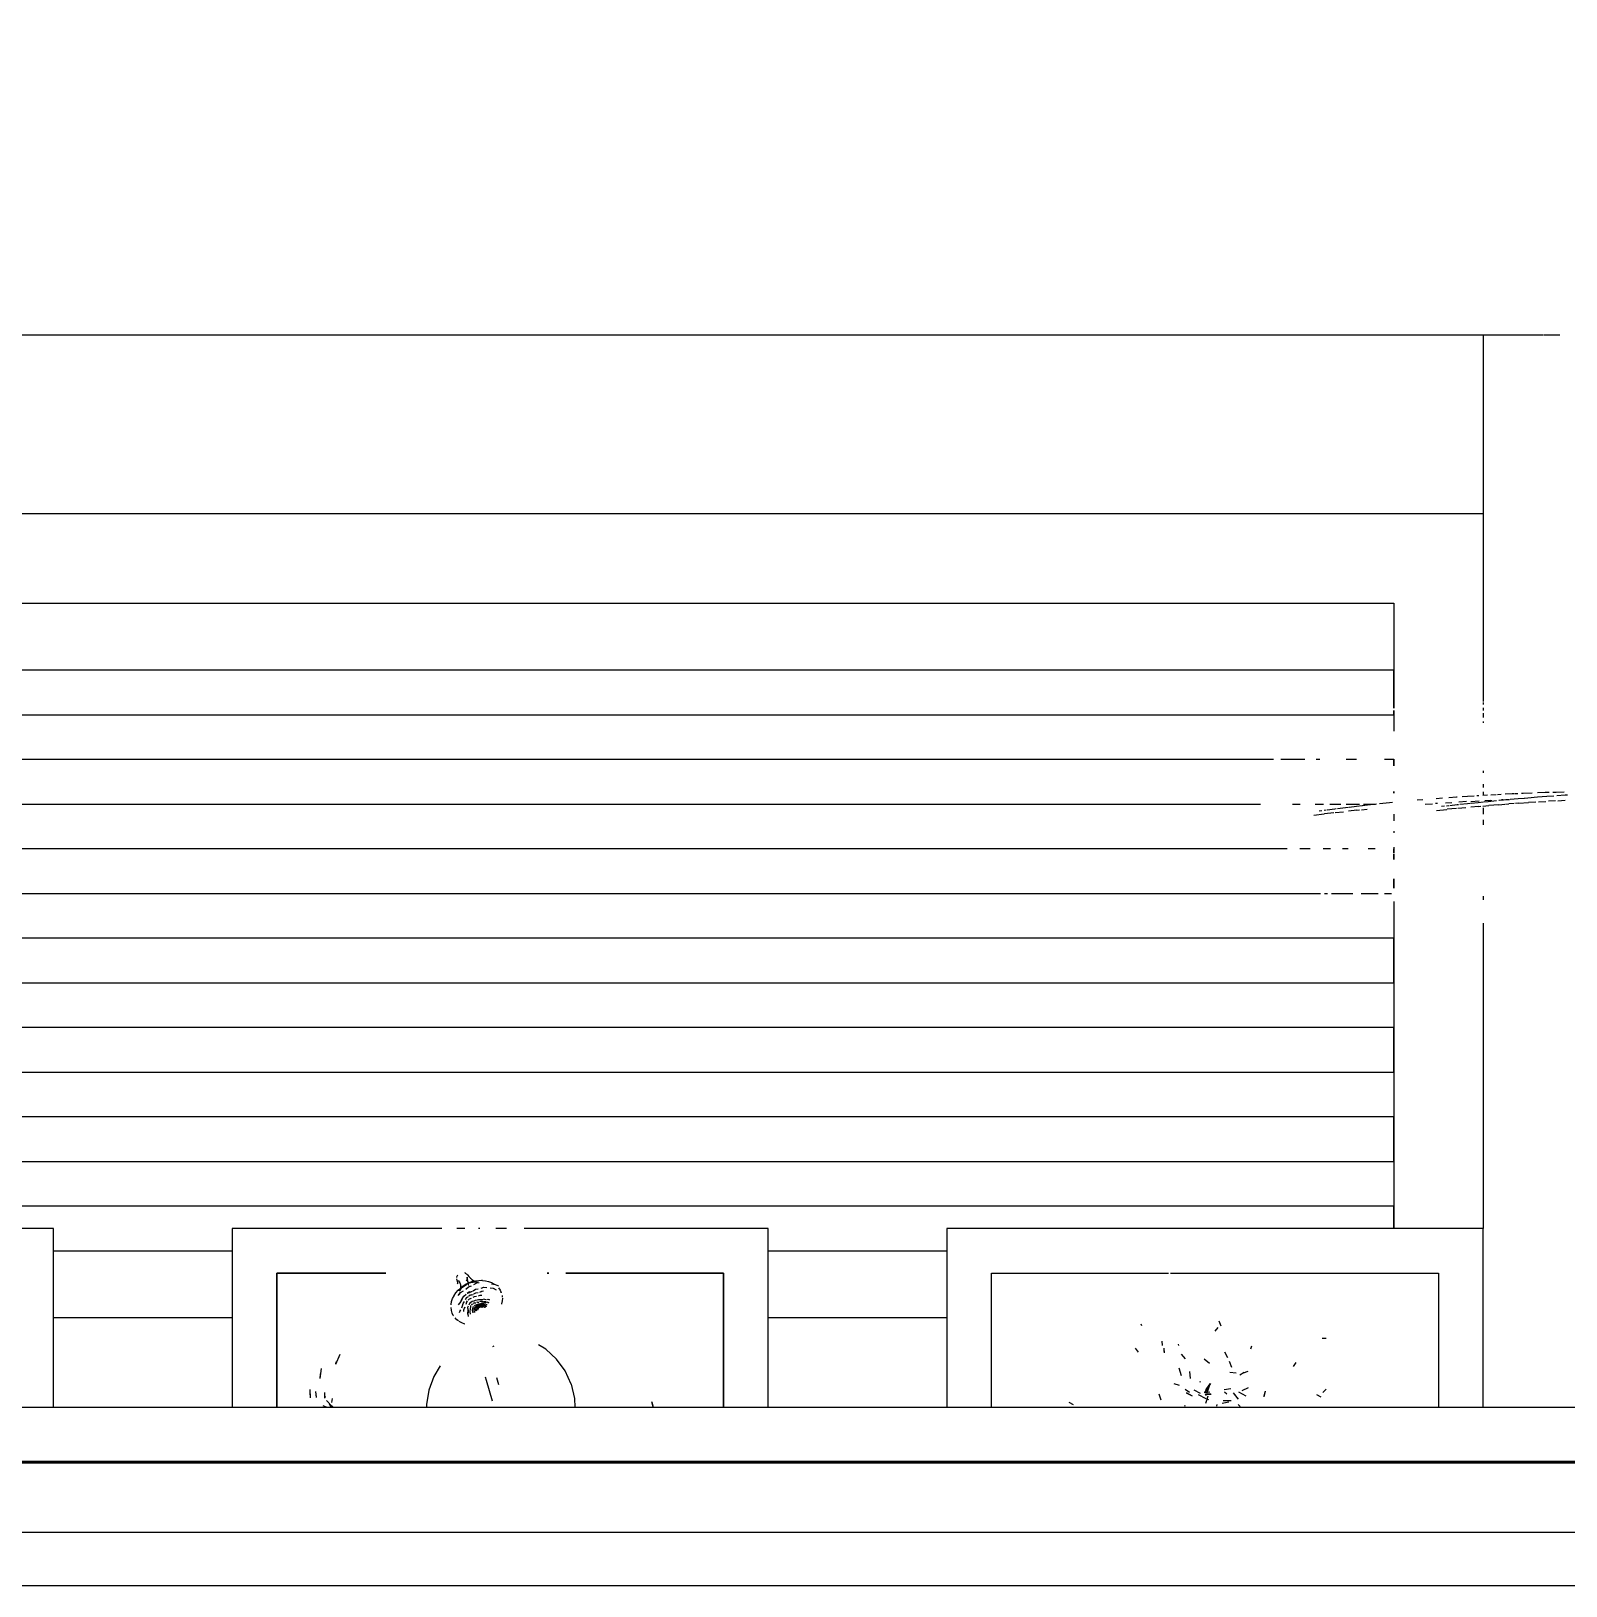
# Model space of a CAD drawing. Header units: millimetres. Extents: x -67152 to -48359, y -6192 to 21191.
# Drawn here: x -58129 to -57270, y 533 to 1403 of the extents above; entities that cross this region are included whole.
import ezdxf

# ---------------------------------------------------------------- set-up
doc = ezdxf.new("R2010")
doc.units = ezdxf.units.MM
for name, color, linetype, lineweight in [('A-ANNO-DIMS', 211, 'Continuous', 9), ('A-ANNO-DIMS-50', 211, 'Continuous', 9), ('G-IMPT', 8, 'Continuous', 9), ('I-FURN', 30, 'Continuous', 9), ('Q-SPCQ', 91, 'Continuous', 9)]:
    doc.layers.add(name, color=color, linetype=linetype, lineweight=lineweight)
doc.styles.add('Trebuchet MS_1', font='trebuc.ttf', dxfattribs={"width": 0.8, "height": 112.5})
doc.dimstyles.new('Linear_-_2_25mm_Trebuchet_MS', dxfattribs={"dimscale": 304.8, "dimtxt": 115.981977, "dimasz": 0.164042, "dimexe": 0.246063, "dimexo": 0.246063, "dimgap": 0.049213, "dimtad": 1, "dimdec": 0, "dimzin": 0, "dimdsep": 46, "dimtxsty": 'Trebuchet MS_1', "dimblk1": 'OBLIQUE', "dimblk2": 'OBLIQUE', "dimsah": 1, "dimcen": 0.09, "dimdle": 0.164042, "dimazin": 0, "dimtfac": 1, "dimtdec": 4, "dimtix": 1, "dimtmove": 0, "dimatfit": 3, "dimfxl": 1, "dimtvp": 1, "dimtolj": 1, "dimtzin": 0, "dimarcsym": 2})

# ---------------------------------------------------------------- blocks, each defined once
blk = doc.blocks.new('2017_EN_Awning_Llaza_Complet-PRO - Frontal-3576117-Nivel 1 Oficinas')
at = {"layer": 'Q-SPCQ'}
for p, q in [((2883.92, 95.02), (-2883.92, 95.02)), ((-2883.92, 94.88), (2883.92, 94.88)), ((2883.92, 94.04), (-2883.92, 94.04)), ((-2883.92, 55.37), (2883.92, 55.37))]:
    blk.add_line(p, q, dxfattribs=at)
blk = doc.blocks.new('LR2371_Conjunto_Estar_Externo_932 - vegetacao_00010_dwg-3557121-Nivel 1 Oficinas')
at = {"layer": 'G-IMPT'}
for p, q in [((-65.97, 8.62), (-65.62, 6.26)), ((-65.62, 6.26), (-65.96, 8.62)), ((-32.51, 0), (-32.13, 3.87)), ((-31.88, -6.34), (-32.51, 0)), ((-31.88, -6.34), (-30.04, -12.44)), ((3.15, -3.84), (3.81, -8.42)), ((30.04, -12.44), (31.88, -6.34)), ((31.88, -6.34), (32, -5.15)), ((-30.04, -12.44), (-27.03, -18.06)), ((-0.54, -10.41), (-0.07, -13.6)), ((3.81, -8.42), (4.51, -13.09)), ((4.51, -13.09), (4.73, -14.5)), ((27.03, -18.06), (30.04, -12.44)), ((72.64, -12.9), (72.12, -14.58)), ((72.51, -10.97), (73.59, -12.39)), ((73.98, -13.03), (73.28, -11.34)), ((73.29, -11.35), (73.74, -12.41)), ((73.98, -13.03), (74.8, -14.09)), ((76.68, -12.22), (75.35, -11.42)), ((-27.03, -18.06), (-22.99, -22.99)), ((23.66, -22.17), (27.03, -18.06)), ((75.44, -15.2), (75.13, -17.73)), ((75.2, -15.91), (75.35, -15.45)), ((79.07, -16.06), (78.87, -16.73)), ((79.07, -16.06), (78.92, -18.73)), ((81.56, -16.24), (81.21, -19.84)), ((81.56, -16.24), (81.38, -18.53)), ((-22.99, -22.99), (-20.17, -25.31)), ((76.19, -24.08), (75.06, -28.27)), ((76.19, -24.08), (75.83, -26.1)), ((-0.8, -27.45), (-0.22, -27.29)), ((68.68, -29.22), (66.17, -33.39)), ((68.68, -29.22), (68.26, -30.3)), ((10.48, -38.81), (10.42, -38.78)), ((10.48, -38.81), (11.65, -39.43)), ((11.65, -39.43), (12.68, -40.18)), ((13.01, -40.5), (13.57, -41.05)), ((-7.37, -47.72), (-7.15, -46.53)), ((-7.14, -46.49), (-6.72, -45.28)), ((-6.72, -45.28), (-6.69, -45.21)), ((-1.44, -46.54), (-1.1, -46.66)), ((-0.77, -46.76), (-1.1, -46.66)), ((0, -47.12), (-0.68, -46.81)), ((-0.68, -46.81), (-0.36, -46.94)), ((0.09, -46.07), (-0.44, -45.87)), ((-0.21, -45.17), (-0.03, -45.27)), ((0.5, -47.01), (-0.07, -46.86)), ((0.36, -46.97), (-0.07, -46.86)), ((0.19, -45.37), (-0.03, -45.27)), ((0, -47.12), (1.04, -47.28)), ((0.09, -46.07), (0.83, -46.25)), ((0.19, -45.37), (0.59, -45.57)), ((0.68, -45.67), (0.27, -45.42)), ((0.27, -45.42), (0.44, -45.52)), ((0.68, -45.18), (0.36, -44.98)), ((0.88, -47.11), (0.5, -47.01)), ((0.84, -45.68), (0.59, -45.57)), ((0.94, -46.32), (0.62, -46.19)), ((0.68, -44.66), (0.79, -44.75)), ((0.68, -45.18), (1.17, -45.38)), ((0.68, -45.67), (1.23, -45.92)), ((0.93, -44.83), (0.79, -44.75)), ((1.17, -46.3), (0.83, -46.25)), ((1.31, -47.31), (0.85, -47.19)), ((0.94, -46.32), (1.62, -46.47)), ((1.24, -45.41), (1.04, -45.31)), ((1.46, -47.32), (1.04, -47.28)), ((1.23, -45.06), (1.09, -44.95)), ((1.37, -45.44), (1.17, -45.38)), ((1.23, -45.06), (1.59, -45.27)), ((1.56, -46), (1.23, -45.92)), ((1.24, -45.41), (1.66, -45.6)), ((1.31, -47.31), (2.26, -47.51)), ((1.43, -44.86), (1.76, -45.04)), ((1.88, -47.34), (1.46, -47.32)), ((1.93, -46.07), (1.56, -46)), ((1.84, -45.33), (1.59, -45.27)), ((1.62, -46.47), (1.98, -46.47)), ((1.9, -45.61), (1.66, -45.6)), ((2.01, -46.11), (1.69, -46)), ((1.76, -45.04), (1.88, -45.13)), ((2.07, -45.4), (1.84, -45.33)), ((2.08, -45.42), (1.87, -45.34)), ((2.07, -45.4), (1.87, -45.34)), ((2.02, -45.16), (1.88, -45.13)), ((2.1, -45.64), (1.88, -45.61)), ((1.88, -45.61), (2.2, -45.7)), ((2.1, -45.64), (1.9, -45.61)), ((1.98, -46.47), (2.48, -46.59)), ((2.19, -46.15), (2.01, -46.11)), ((2.02, -45.16), (2.2, -45.24)), ((2.23, -45.46), (2.08, -45.42)), ((2.59, -46.15), (2.19, -46.15)), ((2.47, -45.22), (2.2, -45.24)), ((2.35, -45.7), (2.2, -45.7)), ((2.41, -45.04), (2.22, -44.99)), ((2.48, -45.48), (2.23, -45.46)), ((2.26, -47.51), (2.76, -47.45)), ((2.47, -45.22), (2.35, -45.23)), ((2.35, -45.23), (2.55, -45.27)), ((2.56, -45.69), (2.35, -45.7)), ((2.66, -45.5), (2.48, -45.48)), ((2.48, -46.59), (2.86, -46.52)), ((2.75, -45.21), (2.55, -45.27)), ((2.56, -45.69), (2.78, -45.71)), ((2.87, -46.17), (2.59, -46.15)), ((2.92, -45.46), (2.66, -45.5)), ((2.71, -45.22), (2.98, -45.19)), ((2.82, -45.71), (2.78, -45.71)), ((3.02, -45.66), (2.82, -45.71)), ((2.86, -46.52), (3.37, -46.56)), ((3.25, -46.09), (2.87, -46.17)), ((3.09, -45.45), (2.92, -45.46)), ((2.96, -45.18), (2.98, -45.19)), ((3.16, -45.08), (2.98, -45.19)), ((3.02, -45.66), (3.49, -45.61)), ((3.59, -47.53), (3.03, -47.46)), ((3.32, -45.37), (3.09, -45.45)), ((3.52, -46.07), (3.25, -46.09)), ((3.31, -45.03), (3.42, -44.91)), ((3.64, -45.27), (3.32, -45.37)), ((3.37, -46.56), (3.74, -46.42)), ((3.42, -44.91), (3.57, -44.81)), ((3.8, -45.48), (3.49, -45.61)), ((3.52, -46.07), (3.66, -46.05)), ((3.74, -44.51), (3.57, -44.81)), ((3.59, -47.53), (4.1, -47.36)), ((3.74, -44.51), (3.64, -44.67)), ((3.64, -44.67), (3.75, -44.55)), ((3.87, -45.13), (3.64, -45.27)), ((4.1, -45.89), (3.66, -46.05)), ((3.74, -46.42), (4.25, -46.41)), ((3.92, -44.19), (3.75, -44.55)), ((4.03, -45.45), (3.8, -45.48)), ((4.03, -45.08), (3.87, -45.13)), ((3.87, -45.95), (4.1, -45.89)), ((4.09, -45.91), (3.87, -45.95)), ((4.16, -44.89), (4.03, -45.08)), ((4.03, -45.45), (4.21, -45.31)), ((4.09, -45.91), (4.41, -45.86)), ((4.26, -44.81), (4.16, -44.89)), ((4.21, -45.31), (4.43, -45.23)), ((4.25, -46.41), (4.59, -46.25)), ((4.44, -44.48), (4.26, -44.81)), ((4.95, -47.34), (4.36, -47.33)), ((4.75, -45.64), (4.41, -45.86)), ((4.43, -45.23), (4.54, -45.06)), ((4.47, -44.18), (4.44, -44.48)), ((4.53, -44.07), (4.49, -44.19)), ((4.53, -44.07), (4.54, -43.74)), ((4.54, -45.06), (4.68, -44.94)), ((4.59, -46.25), (5.04, -46.19)), ((4.91, -44.57), (4.68, -44.94)), ((4.99, -45.55), (4.75, -45.64)), ((4.93, -44.38), (4.91, -44.57)), ((4.95, -47.34), (5.42, -47.12)), ((5.01, -44.11), (4.97, -44.25)), ((5.16, -45.25), (4.99, -45.55)), ((5.01, -44.11), (5.04, -43.71)), ((5.04, -46.19), (5.3, -45.96)), ((5.29, -45.11), (5.16, -45.25)), ((5.53, -44.52), (5.29, -45.11)), ((5.73, -45.7), (5.47, -45.84)), ((5.53, -44.26), (5.53, -44.52)), ((5.58, -43.81), (5.55, -43.22)), ((5.58, -43.81), (5.55, -44.01)), ((6.15, -46.93), (5.65, -47.05)), ((5.93, -45.16), (5.73, -45.7)), ((5.98, -45.1), (5.87, -45.3)), ((6.03, -44.83), (5.93, -45.16)), ((6.3, -44.3), (5.98, -45.1)), ((6.15, -46.93), (6.45, -46.54)), ((6.28, -43.47), (6.26, -43.73)), ((6.28, -43.47), (6.29, -43.1)), ((6.28, -43.61), (6.3, -44.3)), ((6.47, -47.7), (7.17, -47.36)), ((6.92, -46.12), (6.61, -46.39)), ((6.92, -46.12), (7, -45.63)), ((7.11, -45.11), (7.04, -45.45)), ((7.4, -43.73), (7.11, -45.11)), ((7.17, -47.36), (7.51, -46.77)), ((7.31, -42.73), (7.4, -43.73)), ((8.03, -45.96), (7.73, -46.41)), ((8.16, -44.54), (8.03, -45.96)), ((8.16, -44.54), (8.06, -45.3)), ((8.49, -42.85), (8.09, -44.66)), ((8.09, -44.66), (8.37, -43.32)), ((8.46, -48.03), (8.86, -47.19)), ((8.49, -42.85), (8.54, -41.9)), ((9.98, -45), (9.34, -46.13)), ((9.34, -46.13), (9.56, -45.7)), ((10.36, -46.87), (9.95, -47.72)), ((10.09, -44.26), (9.98, -45)), ((10.78, -46), (10.36, -46.87)), ((11.86, -44.49), (11.33, -45.18)), ((12.09, -44.11), (11.86, -44.49)), ((13.57, -41.05), (14.3, -42.03)), ((14.88, -43.19), (14.85, -43.1)), ((14.88, -43.19), (15.25, -44.32)), ((15.25, -44.32), (15.42, -45.51)), ((15.42, -45.56), (15.4, -46.73)), ((-7.4, -48.94), (-7.38, -48.16)), ((-7.25, -50.13), (-7.22, -50.22)), ((-6.87, -51.36), (-7.22, -50.22)), ((-6.33, -52.44), (-6.87, -51.36)), ((-5.03, -54.05), (-6.42, -53.21)), ((-3.95, -52.53), (-5.23, -51.69)), ((-3.51, -54.53), (-5.03, -54.05)), ((-2.72, -52.93), (-3.95, -52.53)), ((-0.98, -48.09), (-1.71, -47.76)), ((-1.71, -47.76), (-1.37, -47.83)), ((-0.06, -53.54), (-1.29, -53.29)), ((-0.55, -48.09), (-0.98, -48.09)), ((0.36, -48.33), (-0.15, -48.17)), ((1.18, -53.38), (-0.06, -53.54)), ((1.02, -51.92), (0.35, -51.95)), ((0.36, -48.33), (1.62, -48.29)), ((1.97, -51.73), (0.99, -51.92)), ((1.97, -51.73), (1.02, -51.92)), ((2.02, -50.3), (1.27, -50.23)), ((1.98, -48.35), (1.36, -48.25)), ((1.62, -48.29), (2.19, -48.27)), ((1.98, -48.35), (2.99, -48.45)), ((2.78, -50.17), (2.02, -50.3)), ((3.76, -53.2), (2.57, -53.26)), ((3.77, -51.64), (2.78, -51.65)), ((2.99, -48.45), (3.6, -48.31)), ((3.6, -48.31), (4.47, -48.35)), ((4.52, -50.1), (3.69, -50.1)), ((4.87, -52.7), (3.76, -53.2)), ((4.65, -51.3), (3.77, -51.64)), ((4.47, -48.35), (5.09, -48.15)), ((5.24, -49.87), (4.52, -50.1)), ((6.34, -50.99), (4.96, -51.02)), ((6.02, -51), (4.96, -51.02)), ((5.09, -48.15), (5.94, -48.08)), ((7.27, -52.01), (5.19, -52.51)), ((6.45, -52.39), (5.19, -52.51)), ((6.34, -50.99), (5.41, -51.14)), ((5.94, -48.08), (6.47, -47.7)), ((6.85, -49.4), (5.97, -49.55)), ((6.82, -49.4), (5.97, -49.55)), ((6.34, -50.99), (6.02, -51)), ((6.85, -49.4), (6.1, -49.65)), ((7.27, -52.01), (6.13, -52.29)), ((6.34, -50.99), (6.95, -50.62)), ((6.45, -52.39), (7.58, -51.87)), ((7.9, -53.86), (6.6, -54.71)), ((6.85, -49.4), (6.82, -49.4)), ((6.85, -49.4), (7.5, -48.86)), ((8.07, -50.12), (7.13, -50.54)), ((8.46, -48.03), (7.82, -48.6)), ((8.07, -50.12), (8.76, -49.25)), ((9.15, -50.92), (8.09, -51.59)), ((10.34, -52.65), (9, -53.27)), ((10.08, -49.92), (9.15, -50.92)), ((9.97, -54.27), (9.15, -54.87)), ((9.95, -47.72), (9.25, -48.61)), ((10.19, -54.01), (9.56, -54.59)), ((9.56, -54.59), (9.97, -54.27)), ((10.27, -53.93), (9.89, -55.08)), ((10.04, -54.43), (10.55, -53.49)), ((10.27, -53.93), (10.04, -54.43)), ((10.08, -49.92), (10.67, -49.16)), ((11.32, -53.78), (10.15, -54.62)), ((10.73, -53.37), (10.18, -54.06)), ((10.55, -53.49), (10.18, -54.06)), ((10.73, -53.37), (10.19, -54.01)), ((11.22, -48.26), (10.34, -49.25)), ((11.52, -51.56), (10.34, -52.65)), ((11.52, -51.56), (10.56, -52.23)), ((12, -47.54), (11.22, -48.26)), ((12, -47.54), (11.29, -48.12)), ((12.36, -52.83), (11.32, -53.78)), ((13.26, -51.8), (12.36, -52.83)), ((13.39, -51.64), (13.26, -51.8)), ((14.16, -50.51), (13.39, -51.64)), ((14.75, -49.33), (14.16, -50.51)), ((15.15, -48.11), (14.75, -49.33)), ((15.19, -47.97), (15.15, -48.11)), ((-4.74, -54.31), (-4.62, -54.41)), ((-3.59, -55.17), (-4.62, -54.41)), ((-2.43, -55.79), (-3.59, -55.17)), ((-1.16, -56.28), (-2.43, -55.79)), ((0.2, -56.61), (-1.16, -56.28)), ((0.2, -56.61), (0.38, -56.66)), ((1.77, -56.82), (0.38, -56.66)), ((2.79, -55.9), (1.72, -55.95)), ((3.21, -56.84), (1.77, -56.82)), ((2.96, -56.33), (2.16, -56.12)), ((3.04, -56.35), (2.16, -56.12)), ((3.42, -56.56), (2.41, -56.1)), ((3.04, -56.35), (2.41, -56.1)), ((4.13, -55.32), (2.79, -55.9)), ((3.42, -56.56), (2.95, -56.29)), ((2.95, -56.29), (4.02, -56.97)), ((3.8, -56.43), (2.96, -56.33)), ((4.67, -56.69), (3.21, -56.84)), ((3.8, -56.43), (3.25, -56.42)), ((4.26, -56.44), (3.25, -56.42)), ((4.7, -57.6), (3.68, -56.71)), ((4.02, -56.97), (3.68, -56.71)), ((5.29, -56.34), (4.26, -56.44)), ((4.7, -57.6), (4.46, -57.34)), ((5.33, -58.41), (4.46, -57.34)), ((4.67, -56.69), (6.11, -56.39)), ((5.33, -58.41), (5.15, -58.15)), ((6.6, -54.71), (5.24, -54.98)), ((5.29, -56.34), (6.31, -56.13)), ((5.83, -59.17), (5.33, -58.41)), ((6, -59.41), (5.83, -59.17)), ((6.32, -59.93), (5.83, -59.17)), ((6.11, -56.39), (7.52, -55.94)), ((6.31, -56.13), (7.3, -55.81)), ((6.32, -55.22), (6.5, -57.01)), ((6.49, -60.17), (6.32, -59.93)), ((6.5, -57.01), (6.48, -56.71)), ((6.5, -57.01), (6.58, -58.33)), ((6.5, -57.01), (6.57, -58.03)), ((6.57, -58.03), (6.53, -58.84)), ((6.53, -58.84), (6.55, -58.54)), ((6.58, -58.33), (6.57, -58.03)), ((6.84, -57.7), (6.67, -57.97)), ((6.67, -57.97), (6.84, -57.72)), ((7.01, -60.74), (6.68, -60.4)), ((6.84, -57.72), (7.04, -57.49)), ((7.23, -60.94), (7.01, -60.74)), ((7.04, -57.49), (7.27, -57.3)), ((7.49, -61.11), (7.23, -60.94)), ((8.26, -55.39), (7.3, -55.81)), ((8.88, -55.35), (7.52, -55.94)), ((9.15, -54.87), (8.26, -55.39)), ((10.15, -54.62), (8.88, -55.35)), ((9.96, -56.58), (9.87, -55.23)), ((9.87, -55.23), (9.87, -55.58)), ((10.01, -54.66), (9.89, -55.08)), ((9.91, -56.27), (10.2, -57.42)), ((9.91, -56.27), (9.96, -56.58)), ((10.29, -57.51), (9.98, -57.2)), ((9.98, -57.2), (10.17, -57.42)), ((10.11, -57.14), (10.2, -57.42)), ((10.11, -57.14), (10.46, -57.93)), ((10.17, -57.42), (10.34, -57.67)), ((10.65, -60.27), (10.46, -60.53)), ((10.82, -60.01), (10.65, -60.27)), ((10.95, -59.75), (10.82, -60.01)), ((11.05, -59.46), (10.95, -59.75)), ((11.07, -56.42), (11.09, -56.71)), ((11.17, -58.05), (11.09, -56.71)), ((11.17, -58.05), (11.13, -58.87))]:
    blk.add_line(p, q, dxfattribs=at)
blk = doc.blocks.new('LR2371_Conjunto_Estar_Externo_932 - RM-palem_elek_dwg-3557110-Nivel 1 Oficinas')
at = {"layer": 'G-IMPT'}
for p, q in [((-1875, -73.4), (-1846.9, -76.8)), ((-1853.3, -85.1), (-1861, -84)), ((-1820.9, -79.9), (-1846.3, -76.9)), ((-1817.3, -80.3), (-1794.4, -82.8)), ((-1758.5, -86.7), (-1780.8, -84.3)), ((-1841.9, -86.6), (-1847.2, -85.9)), ((-1818.2, -89.7), (-1838.6, -87)), ((-1814.1, -90.2), (-1818.2, -89.7)), ((-1789, -93.3), (-1810.7, -90.6)), ((-1781.4, -94.2), (-1789, -93.3)), ((-1759.6, -96.8), (-1779.2, -94.5)), ((-1744.3, -98.5), (-1759.6, -96.8)), ((-1758.5, -86.7), (-1751.5, -87.4)), ((-1745.9, -88), (-1730.8, -89.5)), ((-1729.9, -100.2), (-1743.1, -98.7)), ((-1705.5, -102.8), (-1729.9, -100.2)), ((-1670.2, -106.5), (-1697.3, -103.7)), ((-1662, -107.3), (-1670.2, -106.5)), ((-1579.6, -115), (-1595, -113.6)), ((-1572.8, -103), (-1553.2, -104.4)), ((-1539.3, -105.3), (-1545, -104.9)), ((-1526.1, -119.3), (-1543.4, -117.9)), ((-1542.6, -86.3), (-1514.4, -89.1)), ((-1521.1, -97.5), (-1528.8, -96.7)), ((-1517.6, -106.7), (-1500.4, -107.8)), ((-1508.8, -98.9), (-1514.9, -98.2)), ((-1488.6, -91.5), (-1513.7, -89.2)), ((-1488.5, -122.1), (-1508.7, -120.6)), ((-1486.3, -101.3), (-1506.4, -99.1)), ((-1486.2, -122.3), (-1488.5, -122.1)), ((-1482.3, -101.7), (-1486.3, -101.3)), ((-1485, -91.9), (-1462.7, -93.9)), ((-1461.4, -110), (-1481.5, -108.9)), ((-1457.9, -104.3), (-1478.9, -102.1)), ((-1458.1, -124.2), (-1473, -123.2)), ((-1440.5, -125.3), (-1458.1, -124.2)), ((-1450.6, -105), (-1457.9, -104.3)), ((-1428.5, -97), (-1449.7, -95.1)), ((-1449.5, -110.7), (-1426.4, -111.9)), ((-1429.8, -107.1), (-1448.5, -105.2)), ((-1427.8, -126.1), (-1432.8, -125.8)), ((-1415.5, -108.6), (-1429.8, -107.1)), ((-1428.5, -97), (-1421.9, -97.5)), ((-1416.6, -98), (-1400.7, -99.3)), ((-1402.1, -109.9), (-1414.4, -108.7)), ((-1396, -113.3), (-1411.3, -112.5)), ((-1379.6, -112), (-1402.1, -109.9)), ((-1373.2, -101.6), (-1400.7, -99.3)), ((-1396, -113.3), (-1392.4, -113.4)), ((-1373.5, -114.2), (-1365.8, -114.5)), ((-1373.2, -101.6), (-1357.4, -102.8)), ((-1347.6, -115), (-1372, -112.7)), ((-1361.5, -114.7), (-1365.8, -114.5)), ((-1355.7, -103), (-1346.1, -103.7)), ((-1347.6, -115.2), (-1354.5, -114.9)), ((-1344.4, -115.3), (-1347.6, -115)), ((-1331.5, -104.8), (-1346.1, -103.7)), ((-1320.9, -117.4), (-1342.9, -115.4)), ((-1319.3, -105.7), (-1328.4, -105)), ((-1304.7, -118.8), (-1320.9, -117.4)), ((-1319.3, -105.7), (-1293, -107.6)), ((-1294.6, -119.6), (-1303.5, -118.9)), ((-1268.7, -121.8), (-1294.6, -119.6)), ((-1273.4, -108.9), (-1293, -107.6)), ((-1243.2, -123.8), (-1268.7, -121.8)), ((-1265.9, -109.4), (-1245.9, -110.7)), ((-1224.1, -125.2), (-1243.2, -123.8)), ((-1219.6, -112.3), (-1239, -111.1)), ((-1193.7, -127.4), (-1216.4, -125.8)), ((-1213, -112.6), (-1193.6, -113.7)), ((-1404, -127.5), (-1417, -126.7)), ((-1380.3, -128.8), (-1395, -128)), ((-1367.3, -129.5), (-1377.4, -128.9)), ((-1337.2, -131), (-1356.5, -130)), ((-1331.1, -131.2), (-1337.2, -131)), ((-1321.4, -131.6), (-1328.9, -131.3)), ((-1307.2, -132.3), (-1311.9, -132)), ((-1282.6, -133.2), (-1307.2, -132.3)), ((-1247.6, -134.4), (-1268.6, -133.7)), ((-1237, -134.7), (-1247.6, -134.4)), ((-1218.2, -135.2), (-1226.7, -135)), ((-1196.1, -135.7), (-1218.2, -135.2)), ((-1187, -127.8), (-1193.7, -127.4))]:
    blk.add_line(p, q, dxfattribs=at)
blk = doc.blocks.new('LR2371_Conjunto_Estar_Externo_932 - LR2371_Conjunto_Estar_Externo_932-3557151-Nivel 1 Oficinas')
at = {"layer": 'G-IMPT'}
for p, q in [((687.81, -10.08), (689.75, -8.23)), ((690.62, -5.72), (693.07, -6.87)), ((722.57, -5.9), (721.73, -8.92)), ((722.43, -6.57), (721.73, -8.92)), ((732.67, -6.22), (736.6, -8.42)), ((736.97, -1.5), (735.98, -0.5)), ((736.92, -4.51), (739.66, -8)), ((737.06, -4.69), (739.74, -8.1)), ((740.89, -3.61), (745.51, -3.55)), ((742.36, -2.79), (746.06, -2.1)), ((743.47, -7.24), (744.65, -8.49)), ((748.97, -1.46), (749.2, -0.69)), ((755.27, -7.13), (752.07, -7.37)), ((755.36, -7.44), (752.26, -7.44)), ((756.15, -8.23), (752.82, -8.67)), ((754.34, -8.05), (752.84, -12.52)), ((753.46, -4.1), (754, -4.41)), ((755.16, -2.31), (753.76, -6.33)), ((755.55, -8.43), (753.83, -10.8)), ((753.91, -10.93), (755.55, -8.43)), ((754.74, -6.56), (755.36, -7.44)), ((759.4, -7.05), (755.1, -4.97)), ((755.55, -8.43), (755.46, -8.77)), ((761.87, -9.77), (758.41, -7.86)), ((766.19, -8.27), (762.73, -6.35)), ((766.22, -8.04), (762.73, -6.35)), ((764.34, -8.2), (766.76, -9.88)), ((766.79, -0.5), (766.99, -1.06)), ((780.15, -3.99), (781.23, -7.25)), ((831.75, -2.79), (829.35, -1.58)), ((734.87, -9.44), (731.33, -11)), ((741.25, -10.29), (744.9, -9.76)), ((752.49, -13.34), (754.9, -9.99)), ((754.71, -10.26), (752.55, -13.24)), ((754.9, -9.99), (752.71, -13.02)), ((755.22, -9.41), (752.96, -12.53)), ((753.27, -12.29), (755.22, -9.41)), ((753.72, -10.6), (755.46, -8.77)), ((753.85, -10.83), (755.46, -8.77)), ((758.16, -13.91), (758.24, -14.46)), ((763.71, -16.13), (764.06, -19.96)), ((773.1, -13.26), (770.1, -12.32)), ((706.18, -22.73), (704.51, -24.95)), ((731.62, -20.08), (734.28, -19.07)), ((736.16, -18.11), (733.65, -19.62)), ((738.23, -18.98), (741.64, -19.43)), ((740.55, -22.25), (741.89, -25.55)), ((756.03, -27.08), (753.15, -24.7)), ((768.68, -17.63), (770.09, -21.78)), ((729.99, -32.75), (729.36, -34.3)), ((742.77, -27.73), (744.58, -30.74)), ((769.03, -29.76), (766.8, -27.08)), ((770.23, -34.56), (770.49, -35.26)), ((778.74, -31.69), (778.42, -30.4)), ((778.73, -33.15), (778.42, -30.4)), ((779.33, -34.52), (779.61, -37.03)), ((792.84, -30.74), (794.52, -33.08)), ((687.86, -38.43), (690.14, -38.51)), ((749.97, -42.49), (748.29, -44.63)), ((747.93, -48.35), (746.72, -45.65)), ((791.51, -46.71), (791.14, -45.77))]:
    blk.add_line(p, q, dxfattribs=at)
at = {"layer": 'I-FURN'}
for p, q in [((0, 100), (2700, 100)), ((2700, 0), (0, 0)), ((600, 0), (600, -100)), ((625, -75), (625, 0)), ((900, -100), (900, 0)), ((1000, 0), (1000, -100)), ((1400, 0), (1400, -100)), ((875, 0), (875, -75)), ((1025, -75), (1025, 0)), ((1025, 0), (1025, -75)), ((1275, 0), (1275, -75)), ((1275, -75), (1275, 0)), ((1300, -100), (1300, 0)), ((900, -50), (1000, -50)), ((1300, -50), (1400, -50)), ((774.93, -75), (625, -75)), ((875, -75), (776.12, -75)), ((1113.26, -75), (1025, -75)), ((1025, -75), (1113.26, -75)), ((1123.77, -75), (1122.81, -75)), ((1122.81, -75), (1123.77, -75)), ((1275, -75), (1214.06, -75)), ((1214.06, -75), (1275, -75)), ((1000, -87.5), (900, -87.5)), ((1400, -87.5), (1300, -87.5)), ((600, -270.94), (600, -100)), ((600, -100), (900, -100)), ((650, -268.1), (650, -100)), ((650, -100), (650, -112.5)), ((1000, -100), (1136.52, -100)), ((1146.44, -100), (1152.5, -100)), ((1161.33, -100), (1162.14, -100)), ((1169.8, -100), (1174.2, -100)), ((1182.69, -100), (1300, -100)), ((1400, -100), (1527.28, -100)), ((650, -112.5), (2050, -112.5)), ((2050, -137.5), (650, -137.5)), ((650, -137.5), (650, -162.5)), ((650, -162.5), (2050, -162.5)), ((2050, -187.5), (650, -187.5)), ((650, -187.5), (650, -212.5)), ((650, -212.5), (2050, -212.5)), ((2050, -237.5), (650, -237.5)), ((650, -237.5), (650, -262.5)), ((650, -262.5), (2050, -262.5)), ((650, -283.05), (650, -268.4)), ((600, -285.97), (600, -283.96)), ((650, -295.83), (650, -290.56)), ((650, -290.56), (650, -295.83)), ((655.09, -287.5), (651.29, -287.5)), ((668.15, -287.5), (658.8, -287.5)), ((684.77, -287.5), (672.95, -287.5)), ((688.78, -287.5), (687.03, -287.5)), ((2009, -287.5), (691, -287.5)), ((650, -309.5), (650, -306.59)), ((650, -306.59), (650, -309.5)), ((650, -313.37), (650, -310.1)), ((650, -310.1), (650, -312.5)), ((660.32, -312.5), (664.35, -312.5)), ((675.55, -312.5), (678.69, -312.5)), ((685.45, -312.5), (689.42, -312.5)), ((696.7, -312.5), (702.51, -312.5)), ((709.62, -312.5), (1990.38, -312.5)), ((650, -322.33), (650, -321.4)), ((600, -328.79), (600, -325.89)), ((650, -331.85), (650, -328.27)), ((600, -335.53), (600, -331.96)), ((666.92, -337.5), (660.12, -337.5)), ((676.71, -337.5), (669.22, -337.5)), ((685.82, -337.5), (679.57, -337.5)), ((693.92, -337.5), (689.29, -337.5)), ((706.62, -337.5), (702.36, -337.5)), ((1975.44, -337.5), (724.56, -337.5)), ((600, -344.47), (600, -342.4)), ((600, -348.65), (600, -346.79)), ((650, -344.61), (650, -343.77)), ((650, -343.77), (650, -344.61)), ((600, -356.16), (600, -355.06)), ((650, -362.66), (650, -358.92)), ((650, -358.92), (650, -362.5)), ((650, -362.5), (655.22, -362.5)), ((670.78, -362.5), (676.53, -362.5)), ((691.4, -362.5), (693.41, -362.5)), ((699.76, -362.5), (713.26, -362.5)), ((717.33, -362.5), (1982.67, -362.5)), ((650, -389.99), (650, -378.3)), ((600, -383.77), (600, -382.98)), ((600, -388.42), (600, -385.98)), ((600, -391.5), (600, -389.96)), ((2050, -387.5), (650, -387.5)), ((650, -387.5), (650, -389.99)), ((650, -450), (650, -391.25)), ((650, -391.25), (650, -412.5)), ((600, -394.34), (600, -393.27)), ((600, -600), (600, -395.08)), ((650, -412.5), (2050, -412.5)), ((2050, -450), (650, -450)), ((600, -500), (2100, -500)), ((557.12, -600), (566.27, -600)), ((566.55, -600), (600, -600)), ((600, -600), (2100, -600))]:
    blk.add_line(p, q, dxfattribs=at)
at = {"xscale": 1.282051282051282, "yscale": 1.282051282051282, "zscale": 1.282051282051282, "rotation": 7.999999999999615}
blk.add_blockref('LR2371_Conjunto_Estar_Externo_932 - vegetacao_00010_dwg-3557121-Nivel 1 Oficinas', (1149.64, 0.83), dxfattribs=at)
at = {"extrusion": (0, 0, -1), "xscale": 0.2063269555025896, "yscale": 0.2063269555025896, "zscale": -0.2063269555025896}
blk.add_blockref('LR2371_Conjunto_Estar_Externo_932 - RM-palem_elek_dwg-3557110-Nivel 1 Oficinas', (-307.83, -316.24), dxfattribs=at)
blk = doc.blocks.new('DIMBLOCK24-Nivel 1 Oficinas')
at = {"layer": 'A-ANNO-DIMS-50'}
for p, q in [((-55873.68, 2843.03), (-55873.68, 1183.03)), ((-55873.68, 2793.03), (-57596.1, 2793.03)), ((-55873.68, 2793.03), (-55798.68, 2793.03)), ((-55873.68, 1233.03), (-57241.06, 1233.03)), ((-55873.68, 1233.03), (-55798.68, 1233.03))]:
    blk.add_line(p, q, dxfattribs=at)
at = {"layer": 'A-ANNO-DIMS-50', "lineweight": 70}
for p, q in [((-55873.68, 2793.03), (-55898.68, 2818.03)), ((-55873.68, 2793.03), (-55848.68, 2768.03)), ((-55873.68, 1233.03), (-55898.68, 1258.03)), ((-55873.68, 1233.03), (-55848.68, 1208.03))]:
    blk.add_line(p, q, dxfattribs=at)
at = {"layer": 'A-ANNO-DIMS-50', "color": 0, "insert": (-56032.63, 1895.08), "char_height": 112.5, "width": 283.0747, "attachment_point": 1, "rotation": 90, "line_spacing_factor": 1.048425, "style": 'Trebuchet MS_1'}
blk.add_mtext('1560', dxfattribs=at)
blk = doc.blocks.new('_Oblique')
at = {"color": 0, "linetype": 'ByBlock', "lineweight": -2}
blk.add_line((-0.5, -0.5), (0.5, 0.5), dxfattribs=at)

msp = doc.modelspace()

# ---------------------------------------------------------------- block references
at = {"layer": 'I-FURN', "rotation": 180}
msp.add_blockref('LR2371_Conjunto_Estar_Externo_932 - LR2371_Conjunto_Estar_Externo_932-3557151-Nivel 1 Oficinas', (-56716.06, 633.03), dxfattribs=at)
at = {"layer": 'Q-SPCQ'}
msp.add_blockref('2017_EN_Awning_Llaza_Complet-PRO - Frontal-3576117-Nivel 1 Oficinas', (-59379.85, 507.7), dxfattribs=at)

# ---------------------------------------------------------------- dimensions: what is measured, and where the dimension line sits
at = {"layer": 'A-ANNO-DIMS'}
dim = msp.add_linear_dim(base=(-55873.68, 1233.03), p1=(-57671.1, 2793.03), p2=(-57316.06, 1233.03), angle=90, dimstyle='Linear_-_2_25mm_Trebuchet_MS', override={"dimpost": '<>', "dimfxl": 1599.891189}, dxfattribs=at)
dim.commit()
dim.dimension.update_dxf_attribs({"geometry": 'DIMBLOCK24-Nivel 1 Oficinas', "text_midpoint": (-55946.1, 2013.03)})

doc.saveas('drawing.dxf')
